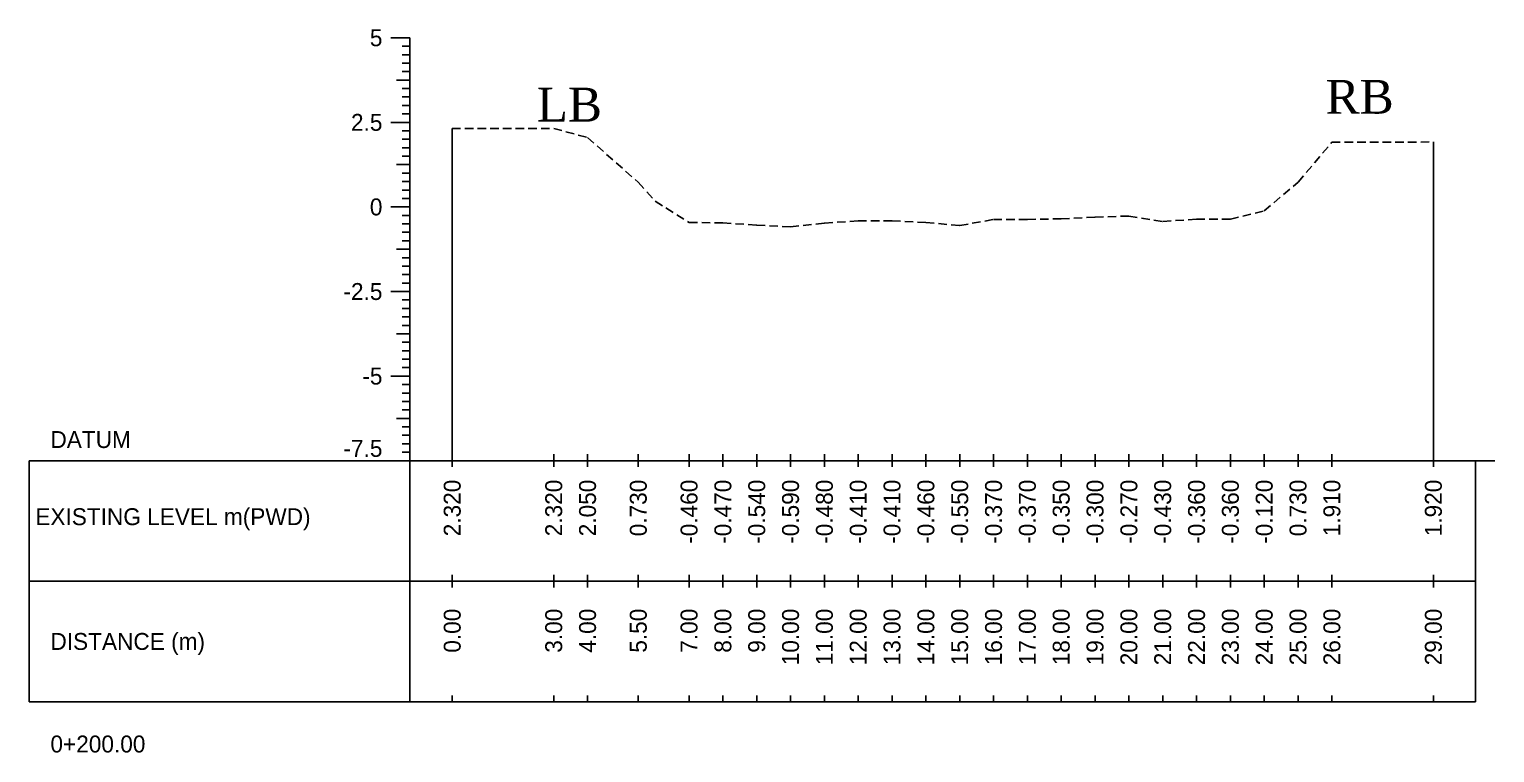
# Model space of a CAD drawing. Header units: inches. Extents: x 4752 to 6808, y -1487 to -426.
# Drawn here: x 4942.96 to 4986.27, y -1361.8 to -1340.42 of the extents above; entities that cross this region are included whole.
import ezdxf
from ezdxf.enums import TextEntityAlignment as Align

# ---------------------------------------------------------------- set-up
doc = ezdxf.new("R2010")
doc.units = ezdxf.units.IN
doc.header["$MEASUREMENT"] = 0
doc.linetypes.add('HIDDEN', pattern=[0.375, 0.25, -0.125])
doc.layers.add('CS_Drawing', color=7, linetype='Continuous')
doc.layers.add('GL', color=3, linetype='HIDDEN')
doc.styles.add('romans', font='romans.shx')

msp = doc.modelspace()

# ---------------------------------------------------------------- linework, layer by layer
at = {"layer": 'CS_Drawing'}
for p, q in [((4954.207, -1340.666), (4953.645, -1340.666)), ((4954.207, -1340.666), (4953.814, -1340.666)), ((4954.207, -1340.666), (4953.982, -1340.666)), ((4954.207, -1340.916), (4953.982, -1340.916)), ((4954.207, -1353.166), (4954.207, -1340.666)), ((4954.207, -1341.166), (4953.982, -1341.166)), ((4954.207, -1341.416), (4953.982, -1341.416)), ((4954.207, -1341.666), (4953.982, -1341.666)), ((4954.207, -1341.916), (4953.814, -1341.916)), ((4954.207, -1341.916), (4953.982, -1341.916)), ((4954.207, -1342.166), (4953.982, -1342.166)), ((4954.207, -1342.416), (4953.982, -1342.416)), ((4954.207, -1342.666), (4953.982, -1342.666)), ((4954.207, -1342.916), (4953.982, -1342.916)), ((4954.207, -1343.166), (4953.645, -1343.166)), ((4954.207, -1343.166), (4953.814, -1343.166)), ((4954.207, -1343.166), (4953.982, -1343.166)), ((4954.207, -1343.416), (4953.982, -1343.416)), ((4955.457, -1353.166), (4955.457, -1343.346)), ((4954.207, -1343.666), (4953.982, -1343.666)), ((4954.207, -1343.916), (4953.982, -1343.916)), ((4984.457, -1353.166), (4984.457, -1343.746)), ((4954.207, -1344.416), (4953.814, -1344.416)), ((4954.207, -1344.166), (4953.982, -1344.166)), ((4954.207, -1344.416), (4953.982, -1344.416)), ((4954.207, -1344.666), (4953.982, -1344.666)), ((4954.207, -1344.916), (4953.982, -1344.916)), ((4954.207, -1345.166), (4953.982, -1345.166)), ((4954.207, -1345.666), (4953.645, -1345.666)), ((4954.207, -1345.666), (4953.814, -1345.666)), ((4954.207, -1345.416), (4953.982, -1345.416)), ((4954.207, -1345.666), (4953.982, -1345.666)), ((4954.207, -1345.916), (4953.982, -1345.916)), ((4954.207, -1346.166), (4953.982, -1346.166)), ((4954.207, -1346.416), (4953.982, -1346.416)), ((4954.207, -1346.916), (4953.814, -1346.916)), ((4954.207, -1346.666), (4953.982, -1346.666)), ((4954.207, -1346.916), (4953.982, -1346.916)), ((4954.207, -1347.166), (4953.982, -1347.166)), ((4954.207, -1347.416), (4953.982, -1347.416)), ((4954.207, -1347.666), (4953.982, -1347.666)), ((4954.207, -1348.166), (4953.645, -1348.166)), ((4954.207, -1348.166), (4953.814, -1348.166)), ((4954.207, -1347.916), (4953.982, -1347.916)), ((4954.207, -1348.166), (4953.982, -1348.166)), ((4954.207, -1348.416), (4953.982, -1348.416)), ((4954.207, -1348.666), (4953.982, -1348.666)), ((4954.207, -1348.916), (4953.982, -1348.916)), ((4954.207, -1349.166), (4953.982, -1349.166)), ((4954.207, -1349.416), (4953.814, -1349.416)), ((4954.207, -1349.416), (4953.982, -1349.416)), ((4954.207, -1349.666), (4953.982, -1349.666)), ((4954.207, -1349.916), (4953.982, -1349.916)), ((4954.207, -1350.166), (4953.982, -1350.166)), ((4954.207, -1350.416), (4953.982, -1350.416)), ((4954.207, -1350.666), (4953.645, -1350.666)), ((4954.207, -1350.666), (4953.814, -1350.666)), ((4954.207, -1350.666), (4953.982, -1350.666)), ((4954.207, -1350.916), (4953.982, -1350.916)), ((4954.207, -1351.166), (4953.982, -1351.166)), ((4954.207, -1351.416), (4953.982, -1351.416)), ((4954.207, -1351.666), (4953.982, -1351.666)), ((4954.207, -1351.916), (4953.814, -1351.916)), ((4954.207, -1351.916), (4953.982, -1351.916)), ((4954.207, -1352.166), (4953.982, -1352.166)), ((4954.207, -1352.416), (4953.982, -1352.416)), ((4954.207, -1352.666), (4953.982, -1352.666)), ((4954.207, -1352.916), (4953.982, -1352.916)), ((4955.457, -1353.353), (4955.457, -1352.978)), ((4958.457, -1353.353), (4958.457, -1352.978)), ((4959.457, -1353.353), (4959.457, -1352.978)), ((4960.957, -1353.353), (4960.957, -1352.978)), ((4962.457, -1353.353), (4962.457, -1352.978)), ((4963.457, -1353.353), (4963.457, -1352.978)), ((4964.457, -1353.353), (4964.457, -1352.978)), ((4965.457, -1353.353), (4965.457, -1352.978)), ((4966.457, -1353.353), (4966.457, -1352.978)), ((4967.457, -1353.353), (4967.457, -1352.978)), ((4968.457, -1353.353), (4968.457, -1352.978)), ((4969.457, -1353.353), (4969.457, -1352.978)), ((4970.457, -1353.353), (4970.457, -1352.978)), ((4971.457, -1353.353), (4971.457, -1352.978)), ((4972.457, -1353.353), (4972.457, -1352.978)), ((4973.457, -1353.353), (4973.457, -1352.978)), ((4974.457, -1353.353), (4974.457, -1352.978)), ((4975.457, -1353.353), (4975.457, -1352.978)), ((4976.457, -1353.353), (4976.457, -1352.978)), ((4977.457, -1353.353), (4977.457, -1352.978)), ((4978.457, -1353.353), (4978.457, -1352.978)), ((4979.457, -1353.353), (4979.457, -1352.978)), ((4980.457, -1353.353), (4980.457, -1352.978)), ((4981.457, -1353.353), (4981.457, -1352.978)), ((4984.457, -1353.353), (4984.457, -1352.978)), ((4942.957, -1353.166), (4954.207, -1353.166)), ((4942.957, -1353.166), (4942.957, -1360.291)), ((4954.207, -1353.166), (4953.645, -1353.166)), ((4954.207, -1353.166), (4953.814, -1353.166)), ((4954.207, -1353.166), (4953.982, -1353.166)), ((4954.207, -1353.166), (4985.707, -1353.166)), ((4954.207, -1353.166), (4954.207, -1360.291)), ((4985.707, -1353.166), (4986.27, -1353.166)), ((4985.707, -1353.166), (4986.101, -1353.166)), ((4985.707, -1353.166), (4985.932, -1353.166)), ((4985.707, -1353.166), (4985.707, -1360.291)), ((4955.457, -1356.916), (4955.457, -1356.541)), ((4958.457, -1356.916), (4958.457, -1356.541)), ((4959.457, -1356.916), (4959.457, -1356.541)), ((4960.957, -1356.916), (4960.957, -1356.541)), ((4962.457, -1356.916), (4962.457, -1356.541)), ((4963.457, -1356.916), (4963.457, -1356.541)), ((4964.457, -1356.916), (4964.457, -1356.541)), ((4965.457, -1356.916), (4965.457, -1356.541)), ((4966.457, -1356.916), (4966.457, -1356.541)), ((4967.457, -1356.916), (4967.457, -1356.541)), ((4968.457, -1356.916), (4968.457, -1356.541)), ((4969.457, -1356.916), (4969.457, -1356.541)), ((4970.457, -1356.916), (4970.457, -1356.541)), ((4971.457, -1356.916), (4971.457, -1356.541)), ((4972.457, -1356.916), (4972.457, -1356.541)), ((4973.457, -1356.916), (4973.457, -1356.541)), ((4974.457, -1356.916), (4974.457, -1356.541)), ((4975.457, -1356.916), (4975.457, -1356.541)), ((4976.457, -1356.916), (4976.457, -1356.541)), ((4977.457, -1356.916), (4977.457, -1356.541)), ((4978.457, -1356.916), (4978.457, -1356.541)), ((4979.457, -1356.916), (4979.457, -1356.541)), ((4980.457, -1356.916), (4980.457, -1356.541)), ((4981.457, -1356.916), (4981.457, -1356.541)), ((4984.457, -1356.916), (4984.457, -1356.541)), ((4942.957, -1356.728), (4954.207, -1356.728)), ((4954.207, -1356.728), (4985.707, -1356.728)), ((4954.207, -1356.728), (4985.707, -1356.728)), ((4942.957, -1360.291), (4954.207, -1360.291)), ((4954.207, -1360.291), (4985.707, -1360.291)), ((4955.457, -1360.291), (4955.457, -1360.103)), ((4958.457, -1360.291), (4958.457, -1360.103)), ((4959.457, -1360.291), (4959.457, -1360.103)), ((4960.957, -1360.291), (4960.957, -1360.103)), ((4962.457, -1360.291), (4962.457, -1360.103)), ((4963.457, -1360.291), (4963.457, -1360.103)), ((4964.457, -1360.291), (4964.457, -1360.103)), ((4965.457, -1360.291), (4965.457, -1360.103)), ((4966.457, -1360.291), (4966.457, -1360.103)), ((4967.457, -1360.291), (4967.457, -1360.103)), ((4968.457, -1360.291), (4968.457, -1360.103)), ((4969.457, -1360.291), (4969.457, -1360.103)), ((4970.457, -1360.291), (4970.457, -1360.103)), ((4971.457, -1360.291), (4971.457, -1360.103)), ((4972.457, -1360.291), (4972.457, -1360.103)), ((4973.457, -1360.291), (4973.457, -1360.103)), ((4974.457, -1360.291), (4974.457, -1360.103)), ((4975.457, -1360.291), (4975.457, -1360.103)), ((4976.457, -1360.291), (4976.457, -1360.103)), ((4977.457, -1360.291), (4977.457, -1360.103)), ((4978.457, -1360.291), (4978.457, -1360.103)), ((4979.457, -1360.291), (4979.457, -1360.103)), ((4980.457, -1360.291), (4980.457, -1360.103)), ((4981.457, -1360.291), (4981.457, -1360.103)), ((4984.457, -1360.291), (4984.457, -1360.103))]:
    msp.add_line(p, q, dxfattribs=at)
at = {"layer": 'GL'}
msp.add_lwpolyline([(4955.457, -1343.346), (4958.457, -1343.346), (4959.457, -1343.616), (4960.957, -1344.936), (4961.457, -1345.496), (4962.457, -1346.126), (4963.457, -1346.136), (4964.457, -1346.206), (4965.457, -1346.256), (4966.457, -1346.146), (4967.457, -1346.076), (4968.457, -1346.076), (4969.457, -1346.126), (4970.457, -1346.216), (4971.457, -1346.036), (4972.457, -1346.036), (4973.457, -1346.016), (4974.457, -1345.966), (4975.457, -1345.936), (4976.457, -1346.096), (4977.457, -1346.026), (4978.457, -1346.026), (4979.457, -1345.786), (4980.457, -1344.936), (4981.457, -1343.756), (4984.457, -1343.746)], dxfattribs=at)

# ---------------------------------------------------------------- texts
at = {"char_height": 1, "width": 325.84704, "attachment_point": 1, "style": 'romans'}
for s, insert in [('{\\fTimes New Roman|b0|i0|c0|p18;LB}', (4957.956, -1342.142)), ('\\pi-1,l1;{\\fTimes New Roman|b0|i0|c0|p18;RB}', (4981.272, -1341.911))]:
    msp.add_mtext(s, dxfattribs=dict(at, insert=insert))
at = {"layer": 'CS_Drawing'}
for s, p in [('5', (4953.395, -1340.666)), ('2.5', (4953.395, -1343.166)), ('0', (4953.395, -1345.666)), ('-2.5', (4953.395, -1348.166)), ('-5', (4953.395, -1350.666))]:
    msp.add_text(s, height=0.5, dxfattribs=at).set_placement(p, align=Align.MIDDLE_RIGHT)
for s, p in [('DATUM', (4943.582, -1352.541)), ('EXISTING LEVEL m(PWD)', (4943.135, -1354.822)), ('DISTANCE (m)', (4943.582, -1358.509)), ('0+200.00', (4943.582, -1361.541))]:
    msp.add_text(s, height=0.5, dxfattribs=at).set_placement(p, align=Align.MIDDLE_LEFT)
msp.add_text('-7.5', height=0.5, dxfattribs=at).set_placement((4953.395, -1353.053), align=Align.RIGHT)
for s, p in [('2.320', (4955.457, -1353.728)), ('2.320', (4958.457, -1353.728)), ('2.050', (4959.457, -1353.728)), ('0.730', (4960.957, -1353.728)), ('-0.460', (4962.457, -1353.728)), ('-0.470', (4963.457, -1353.728)), ('-0.540', (4964.457, -1353.728)), ('-0.590', (4965.457, -1353.728)), ('-0.480', (4966.457, -1353.728)), ('-0.410', (4967.457, -1353.728)), ('-0.410', (4968.457, -1353.728)), ('-0.460', (4969.457, -1353.728)), ('-0.550', (4970.457, -1353.728)), ('-0.370', (4971.457, -1353.728)), ('-0.370', (4972.457, -1353.728)), ('-0.350', (4973.457, -1353.728)), ('-0.300', (4974.457, -1353.728)), ('-0.270', (4975.457, -1353.728)), ('-0.430', (4976.457, -1353.728)), ('-0.360', (4977.457, -1353.728)), ('-0.360', (4978.457, -1353.728)), ('-0.120', (4979.457, -1353.728)), ('0.730', (4980.457, -1353.728)), ('1.910', (4981.457, -1353.728)), ('1.920', (4984.457, -1353.728)), ('0.00', (4955.457, -1357.541)), ('3.00', (4958.457, -1357.541)), ('4.00', (4959.457, -1357.541)), ('5.50', (4960.957, -1357.541)), ('7.00', (4962.457, -1357.541)), ('8.00', (4963.457, -1357.541)), ('9.00', (4964.457, -1357.541)), ('10.00', (4965.457, -1357.541)), ('11.00', (4966.457, -1357.541)), ('12.00', (4967.457, -1357.541)), ('13.00', (4968.457, -1357.541)), ('14.00', (4969.457, -1357.541)), ('15.00', (4970.457, -1357.541)), ('16.00', (4971.457, -1357.541)), ('17.00', (4972.457, -1357.541)), ('18.00', (4973.457, -1357.541)), ('19.00', (4974.457, -1357.541)), ('20.00', (4975.457, -1357.541)), ('21.00', (4976.457, -1357.541)), ('22.00', (4977.457, -1357.541)), ('23.00', (4978.457, -1357.541)), ('24.00', (4979.457, -1357.541)), ('25.00', (4980.457, -1357.541)), ('26.00', (4981.457, -1357.541)), ('29.00', (4984.457, -1357.541))]:
    msp.add_text(s, height=0.5, rotation=90, dxfattribs=at).set_placement(p, align=Align.MIDDLE_RIGHT)

doc.saveas('drawing.dxf')
